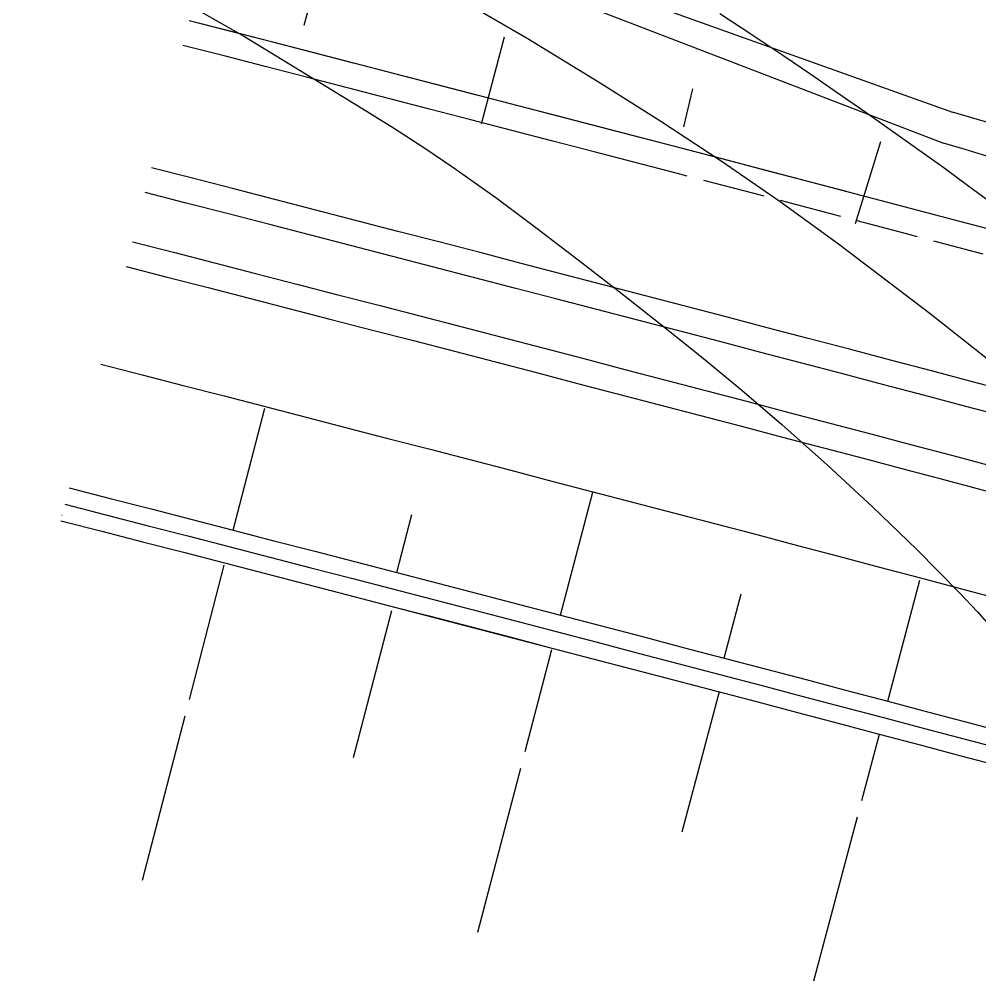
# Model space of a CAD drawing. Header units: millimetres. Extents: x 127045 to 128191, y 151549 to 152340.
# Drawn here: x 127153.5 to 127210.1, y 151990.6 to 152047.3 of the extents above; entities that cross this region are included whole.
import ezdxf

# ---------------------------------------------------------------- set-up
doc = ezdxf.new("R2010")
doc.units = ezdxf.units.MM
doc.header["$MEASUREMENT"] = 0
doc.linetypes.add('INT_344$0$TYPE1', pattern=[4, 3, -1])
doc.linetypes.add('INT_344$0$TYPE3', pattern=[11, 10, -1])
doc.layers.get('0').update_dxf_attribs({"color": 252, "linetype": 'CONTINUOUS'})
for name, color, linetype in [('INT_344$0$102', 252, 'CONTINUOUS'), ('INT_344$0$105', 252, 'CONTINUOUS'), ('INT_344$0$113', 252, 'CONTINUOUS'), ('INT_344$0$136', 252, 'CONTINUOUS'), ('INT_344$0$RONDPOINT', 252, 'CONTINUOUS'), ('TGV_344$0$1', 252, 'CONTINUOUS'), ('TGV_344$0$36', 252, 'CONTINUOUS')]:
    doc.layers.add(name, color=color, linetype=linetype)

# ---------------------------------------------------------------- blocks, each defined once
blk = doc.blocks.new('INT_344')
at = {"layer": 'INT_344$0$102'}
for p, q in [((127163.719908, 152037.91687, 55.571115), (127161.297701, 152038.539912, 55.56197)), ((127166.141896, 152037.29298, 55.580261), (127163.719908, 152037.91687, 55.571115)), ((127163.344412, 152036.458109, 55.481115), (127160.922716, 152037.08102, 55.47197)), ((127168.563665, 152036.668242, 55.589407), (127166.141896, 152037.29298, 55.580261)), ((127165.765889, 152035.834351, 55.490261), (127163.344412, 152036.458109, 55.481115)), ((127170.985216, 152036.042655, 55.598553), (127168.563665, 152036.668242, 55.589407)), ((127168.187148, 152035.209744, 55.499407), (127165.765889, 152035.834351, 55.490261)), ((127173.406547, 152035.416221, 55.608666), (127170.985216, 152036.042655, 55.598553)), ((127175.827659, 152034.788939, 55.61878), (127173.406547, 152035.416221, 55.608666)), ((127170.608187, 152034.58429, 55.508553), (127168.187148, 152035.209744, 55.499407)), ((127178.248551, 152034.160809, 55.628894), (127175.827659, 152034.788939, 55.61878)), ((127160.175889, 152034.175465, 55.531971), (127162.596567, 152033.552816, 55.541117)), ((127173.029008, 152033.957987, 55.518666), (127170.608187, 152034.58429, 55.508553)), ((127180.669222, 152033.531831, 55.639008), (127178.248551, 152034.160809, 55.628894)), ((127162.596567, 152033.552816, 55.541117), (127165.017027, 152032.929319, 55.550262)), ((127175.449609, 152033.330838, 55.52878), (127173.029008, 152033.957987, 55.518666)), ((127183.089674, 152032.902005, 55.650088), (127180.669222, 152033.531831, 55.639008)), ((127177.86999, 152032.70284, 55.538894), (127175.449609, 152033.330838, 55.52878)), ((127159.800904, 152032.716572, 55.441971), (127162.221071, 152032.094055, 55.451117)), ((127165.017027, 152032.929319, 55.550262), (127167.437269, 152032.304975, 55.559408)), ((127180.290152, 152032.073995, 55.549007), (127177.86999, 152032.70284, 55.538894)), ((127185.509904, 152032.271332, 55.661169), (127183.089674, 152032.902005, 55.650088)), ((127162.221071, 152032.094055, 55.451117), (127164.64102, 152031.47069, 55.460262)), ((127167.437269, 152032.304975, 55.559408), (127169.857291, 152031.679784, 55.568554)), ((127182.710092, 152031.444302, 55.560089), (127180.290152, 152032.073995, 55.549007)), ((127187.929914, 152031.639812, 55.67225), (127185.509904, 152032.271332, 55.661169)), ((127164.64102, 152031.47069, 55.460262), (127167.060751, 152030.846478, 55.469408)), ((127169.857291, 152031.679784, 55.568554), (127172.277095, 152031.053744, 55.578667)), ((127185.129813, 152030.813762, 55.571171), (127182.710092, 152031.444302, 55.560089)), ((127190.349702, 152031.007444, 55.683331), (127187.929914, 152031.639812, 55.67225)), ((127167.060751, 152030.846478, 55.469408), (127169.480263, 152030.221418, 55.478554)), ((127172.277095, 152031.053744, 55.578667), (127174.696679, 152030.426858, 55.588779)), ((127187.549312, 152030.182375, 55.582253), (127185.129813, 152030.813762, 55.571171)), ((127192.769269, 152030.374229, 55.69538), (127190.349702, 152031.007444, 55.683331)), ((127169.480263, 152030.221418, 55.478554), (127171.899555, 152029.595511, 55.488667)), ((127174.696679, 152030.426858, 55.588779), (127177.116043, 152029.799124, 55.598892)), ((127189.96859, 152029.55014, 55.593334), (127187.549312, 152030.182375, 55.582253)), ((127195.188614, 152029.740167, 55.70743), (127192.769269, 152030.374229, 55.69538)), ((127171.899555, 152029.595511, 55.488667), (127174.318629, 152028.968757, 55.498779)), ((127177.116043, 152029.799124, 55.598892), (127179.535188, 152029.170543, 55.609005)), ((127192.387646, 152028.917059, 55.605383), (127189.96859, 152029.55014, 55.593334)), ((127197.607737, 152029.105257, 55.71948), (127195.188614, 152029.740167, 55.70743)), ((127179.535188, 152029.170543, 55.609005), (127181.954112, 152028.541115, 55.620087)), ((127200.026637, 152028.4695, 55.731529), (127197.607737, 152029.105257, 55.71948)), ((127174.318629, 152028.968757, 55.498779), (127176.737483, 152028.341156, 55.508892)), ((127181.954112, 152028.541115, 55.620087), (127184.372815, 152027.91084, 55.631168)), ((127194.806481, 152028.28313, 55.617432), (127192.387646, 152028.917059, 55.605383)), ((127202.445314, 152027.832896, 55.744547), (127200.026637, 152028.4695, 55.731529)), ((127176.737483, 152028.341156, 55.508892), (127179.156117, 152027.712707, 55.519005)), ((127184.372815, 152027.91084, 55.631168), (127186.791298, 152027.279718, 55.64225)), ((127197.225094, 152027.648354, 55.62948), (127194.806481, 152028.28313, 55.617432)), ((127179.156117, 152027.712707, 55.519005), (127181.57453, 152027.083412, 55.530087)), ((127186.791298, 152027.279718, 55.64225), (127189.20956, 152026.647749, 55.653332)), ((127199.643484, 152027.012731, 55.641529), (127197.225094, 152027.648354, 55.62948)), ((127204.863769, 152027.195445, 55.757565), (127202.445314, 152027.832896, 55.744547)), ((127181.57453, 152027.083412, 55.530087), (127183.992723, 152026.45327, 55.541168)), ((127202.061651, 152026.376262, 55.654547), (127199.643484, 152027.012731, 55.641529)), ((127207.282, 152026.557147, 55.770582), (127204.863769, 152027.195445, 55.757565)), ((127183.992723, 152026.45327, 55.541168), (127186.410696, 152025.822281, 55.55225)), ((127189.20956, 152026.647749, 55.653332), (127191.6276, 152026.014934, 55.665381)), ((127204.479595, 152025.738945, 55.667564), (127202.061651, 152026.376262, 55.654547)), ((127209.700007, 152025.918003, 55.7836), (127207.282, 152026.557147, 55.770582)), ((127186.410696, 152025.822281, 55.55225), (127188.828447, 152025.190446, 55.563332)), ((127191.6276, 152026.014934, 55.665381), (127194.045418, 152025.381271, 55.677431)), ((127206.897316, 152025.100782, 55.680582), (127204.479595, 152025.738945, 55.667564)), ((127212.117787, 152025.277998, 55.797585), (127209.700007, 152025.918003, 55.7836)), ((127188.828447, 152025.190446, 55.563332), (127191.245977, 152024.557764, 55.575381)), ((127194.045418, 152025.381271, 55.677431), (127196.463014, 152024.746762, 55.689481)), ((127209.314813, 152024.461773, 55.6936), (127206.897316, 152025.100782, 55.680582)), ((127191.245977, 152024.557764, 55.575381), (127193.663285, 152023.924235, 55.587431)), ((127196.463014, 152024.746762, 55.689481), (127198.880388, 152024.111407, 55.70153)), ((127211.732083, 152023.821902, 55.707585), (127209.314813, 152024.461773, 55.6936)), ((127193.663285, 152023.924235, 55.587431), (127196.080371, 152023.28986, 55.599481)), ((127198.880388, 152024.111407, 55.70153), (127201.29754, 152023.475204, 55.714548)), ((127201.29754, 152023.475204, 55.714548), (127203.714468, 152022.838156, 55.727566)), ((127196.080371, 152023.28986, 55.599481), (127198.497235, 152022.654638, 55.61153)), ((127203.714468, 152022.838156, 55.727566), (127206.131173, 152022.200261, 55.740583)), ((127198.497235, 152022.654638, 55.61153), (127200.913876, 152022.01857, 55.624548)), ((127206.131173, 152022.200261, 55.740583), (127208.547655, 152021.561519, 55.753601)), ((127200.913876, 152022.01857, 55.624548), (127203.330294, 152021.381656, 55.637566)), ((127203.330294, 152021.381656, 55.637566), (127205.74649, 152020.743896, 55.650583)), ((127208.547655, 152021.561519, 55.753601), (127210.963909, 152020.921918, 55.767587)), ((127205.74649, 152020.743896, 55.650583), (127208.162461, 152020.105289, 55.663601)), ((127208.162461, 152020.105289, 55.663601), (127210.578205, 152019.465822, 55.677587))]:
    blk.add_line(p, q, dxfattribs=at)
at = {"layer": 'INT_344$0$105', "linetype": 'INT_344$0$TYPE1'}
for p, q in [((127165.577974, 152045.135252, 54.372717), (127163.153239, 152045.758944, 54.363571)), ((127168.002489, 152044.51071, 54.381863), (127165.577974, 152045.135252, 54.372717)), ((127170.426786, 152043.88532, 54.391008), (127168.002489, 152044.51071, 54.381863)), ((127172.850864, 152043.259081, 54.400154), (127170.426786, 152043.88532, 54.391008)), ((127175.274722, 152042.631993, 54.410267), (127172.850864, 152043.259081, 54.400154)), ((127177.698361, 152042.004056, 54.42038), (127175.274722, 152042.631993, 54.410267)), ((127180.121779, 152041.37527, 54.430492), (127177.698361, 152042.004056, 54.42038)), ((127182.544977, 152040.745636, 54.440605), (127180.121779, 152041.37527, 54.430492)), ((127184.967955, 152040.115153, 54.451687), (127182.544977, 152040.745636, 54.440605)), ((127187.390711, 152039.483822, 54.462769), (127184.967955, 152040.115153, 54.451687)), ((127189.813247, 152038.851642, 54.47385), (127187.390711, 152039.483822, 54.462769)), ((127192.23556, 152038.218615, 54.484932), (127189.813247, 152038.851642, 54.47385)), ((127196.760197, 152037.031922, 54.490957), (127192.23556, 152038.218615, 54.484932)), ((127201.283321, 152035.839485, 54.496982), (127196.760197, 152037.031922, 54.490957)), ((127205.805337, 152034.642861, 54.503006), (127201.283321, 152035.839485, 54.496982)), ((127210.326654, 152033.443605, 54.509031), (127205.805337, 152034.642861, 54.503006)), ((127158.31878, 152026.950318, 54.543571), (127160.736928, 152026.32832, 54.552717)), ((127160.736928, 152026.32832, 54.552717), (127163.154858, 152025.705475, 54.561863)), ((127163.154858, 152025.705475, 54.561863), (127165.572569, 152025.081784, 54.571009)), ((127165.572569, 152025.081784, 54.571009), (127167.990063, 152024.457245, 54.580154)), ((127167.990063, 152024.457245, 54.580154), (127170.407337, 152023.831861, 54.590267)), ((127170.407337, 152023.831861, 54.590267), (127172.824392, 152023.205629, 54.60038)), ((127172.824392, 152023.205629, 54.60038), (127175.241228, 152022.578552, 54.610493)), ((127175.241228, 152022.578552, 54.610493), (127177.657844, 152021.950628, 54.620605)), ((127177.657844, 152021.950628, 54.620605), (127180.07424, 152021.321858, 54.631687)), ((127180.07424, 152021.321858, 54.631687), (127182.490415, 152020.692241, 54.642769)), ((127182.490415, 152020.692241, 54.642769), (127184.90637, 152020.061779, 54.653851)), ((127184.90637, 152020.061779, 54.653851), (127187.322104, 152019.430471, 54.664932)), ((127187.322104, 152019.430471, 54.664932), (127189.737617, 152018.798317, 54.676982)), ((127189.737617, 152018.798317, 54.676982), (127192.152908, 152018.165316, 54.689032)), ((127192.152908, 152018.165316, 54.689032), (127194.567978, 152017.53147, 54.701081)), ((127194.567978, 152017.53147, 54.701081), (127196.982825, 152016.896779, 54.713131)), ((127196.982825, 152016.896779, 54.713131), (127199.39745, 152016.261241, 54.726149)), ((127199.39745, 152016.261241, 54.726149), (127201.811853, 152015.624859, 54.739166)), ((127201.811853, 152015.624859, 54.739166), (127204.226032, 152014.98763, 54.752184)), ((127204.226032, 152014.98763, 54.752184), (127206.639988, 152014.349557, 54.765202)), ((127206.639988, 152014.349557, 54.765202), (127209.053716, 152013.710624, 54.779186)), ((127209.053716, 152013.710624, 54.779186), (127211.467217, 152013.070831, 54.793171))]:
    blk.add_line(p, q, dxfattribs=at)
at = {"layer": 'INT_344$0$113', "linetype": 'INT_344$0$TYPE3'}
for p, q in [((127170.891501, 152049.134239), (127170.271147, 152046.926406)), ((127182.100094, 152046.239656), (127180.726638, 152041.117416)), ((127193.194688, 152043.199073), (127192.658463, 152040.951799)), ((127204.290281, 152040.07649), (127202.779699, 152035.232696)), ((127166.105313, 152017.166935), (127167.972172, 152024.367232)), ((127156.444244, 152019.657375, 59.563572), (127158.859838, 152019.036034, 59.572717)), ((127185.416938, 152012.14547), (127187.319727, 152019.400616)), ((127158.859838, 152019.036034, 59.572717), (127161.275215, 152018.413847, 59.581861)), ((127161.275215, 152018.413847, 59.581861), (127163.690373, 152017.790814, 59.591006)), ((127155.946359, 152017.720339, 59.563572), (127158.361275, 152017.099172, 59.572717)), ((127156.01885, 152018.042433, 59.343536), (127156.02851, 152018.03995, 59.343571)), ((127163.690373, 152017.790814, 59.591006), (127166.105313, 152017.166935, 59.600151)), ((127175.762884, 152014.662965), (127176.655784, 152018.087044)), ((127158.361275, 152017.099172, 59.572717), (127160.775973, 152016.47716, 59.581861)), ((127166.105313, 152017.166935, 59.600151), (127168.520034, 152016.542211, 59.610265)), ((127168.520034, 152016.542211, 59.610265), (127170.934537, 152015.916641, 59.620378)), ((127160.775973, 152016.47716, 59.581861), (127163.190454, 152015.854302, 59.591006)), ((127163.190454, 152015.854302, 59.591006), (127165.604716, 152015.230598, 59.600151)), ((127170.934537, 152015.916641, 59.620378), (127173.34882, 152015.290226, 59.630492)), ((127160.768263, 151996.522946), (127165.585552, 152015.102763)), ((127165.604716, 152015.230598, 59.600151), (127168.018759, 152014.606049, 59.610265)), ((127173.34882, 152015.290226, 59.630492), (127175.762884, 152014.662965, 59.640606)), ((127168.018759, 152014.606049, 59.610265), (127170.432583, 152013.980655, 59.620378)), ((127175.762884, 152014.662965, 59.640606), (127178.176728, 152014.034859, 59.651688)), ((127170.432583, 152013.980655, 59.620378), (127172.846189, 152013.354416, 59.630492)), ((127178.176728, 152014.034859, 59.651688), (127180.590352, 152013.405908, 59.662769)), ((127204.71442, 152007.069922), (127206.60816, 152014.209002)), ((127172.846189, 152013.354416, 59.630492), (127175.259575, 152012.727331, 59.640606)), ((127180.590352, 152013.405908, 59.662769), (127183.003756, 152012.776111, 59.673851)), ((127195.067457, 152009.614453), (127196.067938, 152013.407532)), ((127175.259575, 152012.727331, 59.640606), (127184.910918, 152010.210542, 59.684933)), ((127175.259575, 152012.727331, 59.640606), (127177.672741, 152012.099401, 59.651688)), ((127183.003756, 152012.776111, 59.673851), (127185.416938, 152012.14547, 59.684933)), ((127173.207056, 152003.758756), (127175.466076, 152012.421612)), ((127177.672741, 152012.099401, 59.651688), (127180.085687, 152011.470626, 59.662769)), ((127185.416938, 152012.14547, 59.684933), (127187.8299, 152011.513983, 59.696982)), ((127180.085687, 152011.470626, 59.662769), (127182.498413, 152010.841007, 59.673851)), ((127187.8299, 152011.513983, 59.696982), (127190.242641, 152010.881651, 59.709032)), ((127182.498413, 152010.841007, 59.673851), (127184.910918, 152010.210542, 59.684933)), ((127190.242641, 152010.881651, 59.709032), (127192.65516, 152010.248475, 59.721082)), ((127180.529596, 151993.457179), (127184.901784, 152010.127907)), ((127184.910918, 152010.210542, 59.684933), (127187.323202, 152009.579233, 59.696982)), ((127192.65516, 152010.248475, 59.721082), (127195.067457, 152009.614453, 59.733131)), ((127187.323202, 152009.579233, 59.696982), (127189.735265, 152008.947079, 59.709032)), ((127195.067457, 152009.614453, 59.733131), (127197.479532, 152008.979587, 59.746148)), ((127189.735265, 152008.947079, 59.709032), (127192.147107, 152008.31408, 59.721082)), ((127197.479532, 152008.979587, 59.746148), (127199.891384, 152008.343877, 59.759165)), ((127192.147107, 152008.31408, 59.721082), (127194.558727, 152007.680237, 59.733131)), ((127199.891384, 152008.343877, 59.759165), (127202.303014, 152007.707321, 59.772182)), ((127192.594088, 151999.362809), (127194.779391, 152007.647844)), ((127194.558727, 152007.680237, 59.733131), (127196.970124, 152007.045549, 59.746148)), ((127202.303014, 152007.707321, 59.772182), (127204.71442, 152007.069922, 59.785198)), ((127196.970124, 152007.045549, 59.746148), (127199.381299, 152006.410017, 59.759165)), ((127204.71442, 152007.069922, 59.785198), (127207.1256, 152006.431663, 59.799184)), ((127199.381299, 152006.410017, 59.759165), (127201.792252, 152005.77364, 59.772182)), ((127207.1256, 152006.431663, 59.799184), (127209.536552, 152005.792546, 59.813169)), ((127201.792252, 152005.77364, 59.772182), (127204.202981, 152005.136419, 59.785198)), ((127209.536552, 152005.792546, 59.813169), (127211.947285, 152005.152607, 59.827155)), ((127200.352815, 151990.580813), (127204.213174, 152005.133716)), ((127204.202981, 152005.136419, 59.785198), (127206.613484, 152004.49834, 59.799184)), ((127206.613484, 152004.49834, 59.799184), (127209.023759, 152003.859403, 59.813169)), ((127209.023759, 152003.859403, 59.813169), (127211.433815, 152003.219643, 59.827155))]:
    blk.add_line(p, q, dxfattribs=at)
at = {"layer": 'INT_344$0$136'}
for p, q in [((127165.941974, 152046.590252, 54.552717), (127163.517239, 152047.213944, 54.543571)), ((127165.951896, 152046.587898, 54.372717), (127163.526653, 152047.211721, 54.363571)), ((127168.366489, 152045.96571, 54.561863), (127165.941974, 152046.590252, 54.552717)), ((127168.37692, 152045.963226, 54.381863), (127165.951896, 152046.587898, 54.372717)), ((127170.790786, 152045.34032, 54.571009), (127168.366489, 152045.96571, 54.561863)), ((127170.801726, 152045.337704, 54.391008), (127168.37692, 152045.963226, 54.381863)), ((127173.214864, 152044.714081, 54.580154), (127170.790786, 152045.34032, 54.571009)), ((127173.226312, 152044.711334, 54.400154), (127170.801726, 152045.337704, 54.391008)), ((127175.638722, 152044.086993, 54.590267), (127173.214864, 152044.714081, 54.580154)), ((127175.650679, 152044.084114, 54.410267), (127173.226312, 152044.711334, 54.400154)), ((127178.062361, 152043.459056, 54.60038), (127175.638722, 152044.086993, 54.590267)), ((127178.074826, 152043.456046, 54.42038), (127175.650679, 152044.084114, 54.410267)), ((127180.485779, 152042.83027, 54.610493), (127178.062361, 152043.459056, 54.60038)), ((127180.498753, 152042.827128, 54.430492), (127178.074826, 152043.456046, 54.42038)), ((127182.908978, 152042.200636, 54.620605), (127180.485779, 152042.83027, 54.610493)), ((127182.92246, 152042.197362, 54.440605), (127180.498753, 152042.827128, 54.430492)), ((127185.331955, 152041.570153, 54.631687), (127182.908978, 152042.200636, 54.620605)), ((127185.345945, 152041.566746, 54.451687), (127182.92246, 152042.197362, 54.440605)), ((127187.754711, 152040.938822, 54.642769), (127185.331955, 152041.570153, 54.631687)), ((127187.76921, 152040.935283, 54.462769), (127185.345945, 152041.566746, 54.451687)), ((127190.177247, 152040.306642, 54.653851), (127187.754711, 152040.938822, 54.642769)), ((127190.192253, 152040.302971, 54.47385), (127187.76921, 152040.935283, 54.462769)), ((127192.59956, 152039.673615, 54.664932), (127190.177247, 152040.306642, 54.653851)), ((127192.615075, 152039.66981, 54.484932), (127190.192253, 152040.302971, 54.47385)), ((127195.021652, 152039.039739, 54.676982), (127192.59956, 152039.673615, 54.664932)), ((127198.062255, 152038.241796, 54.490957), (127192.615075, 152039.66981, 54.484932)), ((127197.443522, 152038.405014, 54.689032), (127195.021652, 152039.039739, 54.676982)), ((127199.86517, 152037.769442, 54.701081), (127197.443522, 152038.405014, 54.689032)), ((127203.507894, 152036.807919, 54.496982), (127198.062255, 152038.241796, 54.490957)), ((127202.286594, 152037.133022, 54.713131), (127199.86517, 152037.769442, 54.701081)), ((127208.952392, 152035.369727, 54.503006), (127203.507894, 152036.807919, 54.496982)), ((127214.396155, 152033.928762, 54.509031), (127208.952392, 152035.369727, 54.503006)), ((127156.195302, 152018.688857, 59.563572), (127158.610557, 152018.067603, 59.572717)), ((127158.610557, 152018.067603, 59.572717), (127161.025594, 152017.445503, 59.581861)), ((127161.025594, 152017.445503, 59.581861), (127163.440413, 152016.822558, 59.591006)), ((127163.440413, 152016.822558, 59.591006), (127165.855014, 152016.198767, 59.600151)), ((127165.855014, 152016.198767, 59.600151), (127168.269397, 152015.57413, 59.610265)), ((127168.269397, 152015.57413, 59.610265), (127170.68356, 152014.948648, 59.620378)), ((127170.68356, 152014.948648, 59.620378), (127173.097505, 152014.322321, 59.630492)), ((127173.097505, 152014.322321, 59.630492), (127175.511229, 152013.695148, 59.640606)), ((127175.511229, 152013.695148, 59.640606), (127177.924735, 152013.06713, 59.651688)), ((127177.924735, 152013.06713, 59.651688), (127180.33802, 152012.438267, 59.662769)), ((127180.33802, 152012.438267, 59.662769), (127182.751084, 152011.808559, 59.673851)), ((127182.751084, 152011.808559, 59.673851), (127185.163928, 152011.178006, 59.684933)), ((127185.163928, 152011.178006, 59.684933), (127187.576551, 152010.546608, 59.696982)), ((127187.576551, 152010.546608, 59.696982), (127189.988953, 152009.914365, 59.709032)), ((127189.988953, 152009.914365, 59.709032), (127192.401133, 152009.281277, 59.721082)), ((127192.401133, 152009.281277, 59.721082), (127194.813092, 152008.647345, 59.733131)), ((127194.813092, 152008.647345, 59.733131), (127197.224828, 152008.012568, 59.746148)), ((127197.224828, 152008.012568, 59.746148), (127199.636342, 152007.376947, 59.759165)), ((127199.636342, 152007.376947, 59.759165), (127202.047633, 152006.740481, 59.772182)), ((127202.047633, 152006.740481, 59.772182), (127204.458701, 152006.103171, 59.785198)), ((127204.458701, 152006.103171, 59.785198), (127206.869533, 152005.465004, 59.799184)), ((127206.869533, 152005.465004, 59.799184), (127209.280138, 152004.825979, 59.813169)), ((127209.280138, 152004.825979, 59.813169), (127211.690525, 152004.186131, 59.827155))]:
    blk.add_line(p, q, dxfattribs=at)
at = {"layer": 'INT_344$0$RONDPOINT'}
for p, q in [((127126.769, 152071.23, 54.993999), (127208.005974, 152039.99002)), ((127134.26377, 152068.365396), (127208.535189, 152041.822125))]:
    blk.add_line(p, q, dxfattribs=at)
for radius, start in [(149.365673, 44.94674466), (147.458666, 40.99311126)]:
    blk.add_arc((127167.084598, 151898.323161), radius, start, 73.88830091, dxfattribs=at)
blk = doc.blocks.new('TGV_344')
at = {"layer": 'TGV_344$0$1'}
for p, q in [((127179.082561, 152048.719945, -1.276719), (127183.440914, 152046.177367, -1.024509)), ((127196.076008, 152046.795951, -0.315757), (127194.812931, 152047.627524, -0.429501)), ((127197.334719, 152045.957804, -0.202014), (127196.076008, 152046.795951, -0.315757)), ((127183.440914, 152046.177367, -1.024509), (127187.751694, 152043.556087, -0.772268)), ((127198.589694, 152045.114087, -0.08827), (127197.334719, 152045.957804, -0.202014)), ((127200.164955, 152044.044646, 0.002978), (127198.589694, 152045.114087, -0.08827)), ((127201.734783, 152042.967239, 0.094225), (127200.164955, 152044.044646, 0.002978)), ((127187.751694, 152043.556087, -0.772268), (127191.337594, 152041.287772, -0.524754)), ((127203.298847, 152041.881473, 0.185472), (127201.734783, 152042.967239, 0.094225)), ((127204.856805, 152040.786958, 0.27672), (127203.298847, 152041.881473, 0.185472)), ((127191.337594, 152041.287772, -0.524754), (127194.879318, 152038.950828, -0.277285)), ((127206.40802, 152039.682714, 0.367973), (127204.856805, 152040.786958, 0.27672)), ((127207.951657, 152038.567894, 0.459225), (127206.40802, 152039.682714, 0.367973)), ((127194.879318, 152038.950828, -0.277285), (127198.372566, 152036.541694, -0.029807)), ((127209.487344, 152037.442136, 0.550476), (127207.951657, 152038.567894, 0.459225)), ((127211.014694, 152036.305087, 0.64173), (127209.487344, 152037.442136, 0.550476)), ((127198.372566, 152036.541694, -0.029807), (127201.812694, 152034.057087, 0.21773)), ((127201.812694, 152034.057087, 0.21773), (127207.218039, 152029.951129, 0.649837)), ((127207.218039, 152029.951129, 0.649837), (127212.524688, 152025.719298, 1.081838))]:
    blk.add_line(p, q, dxfattribs=at)
at = {"layer": 'TGV_344$0$36'}
for p, q in [((127164.148637, 152047.782547, -3.711944), (127166.771095, 152046.27576, -3.592664)), ((127166.771095, 152046.27576, -3.592664), (127169.358626, 152044.713416, -3.473436)), ((127169.358626, 152044.713416, -3.473436), (127171.936694, 152043.140087, -3.354269)), ((127171.936694, 152043.140087, -3.354269), (127173.754368, 152042.024996, -3.282277)), ((127173.754368, 152042.024996, -3.282277), (127175.561884, 152040.892966, -3.210284)), ((127175.561884, 152040.892966, -3.210284), (127177.352701, 152039.73415, -3.138284)), ((127177.352701, 152039.73415, -3.138284), (127179.119694, 152038.539087, -3.066271)), ((127179.119694, 152038.539087, -3.066271), (127181.600773, 152036.777159, -2.996506)), ((127181.600773, 152036.777159, -2.996506), (127184.044981, 152034.964743, -2.926754)), ((127184.044981, 152034.964743, -2.926754), (127186.462328, 152033.117406, -2.857009)), ((127186.462328, 152033.117406, -2.857009), (127188.863694, 152031.250087, -2.787267)), ((127188.863694, 152031.250087, -2.787267), (127191.298843, 152029.333491, -2.681531)), ((127191.298843, 152029.333491, -2.681531), (127193.718218, 152027.396259, -2.57579)), ((127193.718218, 152027.396259, -2.57579), (127196.109543, 152025.423762, -2.470038)), ((127196.109543, 152025.423762, -2.470038), (127198.459694, 152023.402087, -2.364267)), ((127198.459694, 152023.402087, -2.364267), (127201.157117, 152020.99133, -2.294272)), ((127201.157117, 152020.99133, -2.294272), (127203.814815, 152018.536121, -2.224284)), ((127203.814815, 152018.536121, -2.224284), (127206.420942, 152016.025404, -2.154287)), ((127206.420942, 152016.025404, -2.154287), (127208.962694, 152013.449087, -2.084268)), ((127208.962694, 152013.449087, -2.084268), (127210.000663, 152012.340977, -2.08877)), ((127210.000663, 152012.340977, -2.08877), (127211.013682, 152011.210165, -2.093271))]:
    blk.add_line(p, q, dxfattribs=at)
blk = doc.blocks.new('FR-344-A')
for name in ['TGV_344', 'INT_344']:
    blk.add_blockref(name, (0, 0))

msp = doc.modelspace()

# ---------------------------------------------------------------- block references
msp.add_blockref('FR-344-A', (0, 0))

doc.saveas('drawing.dxf')
